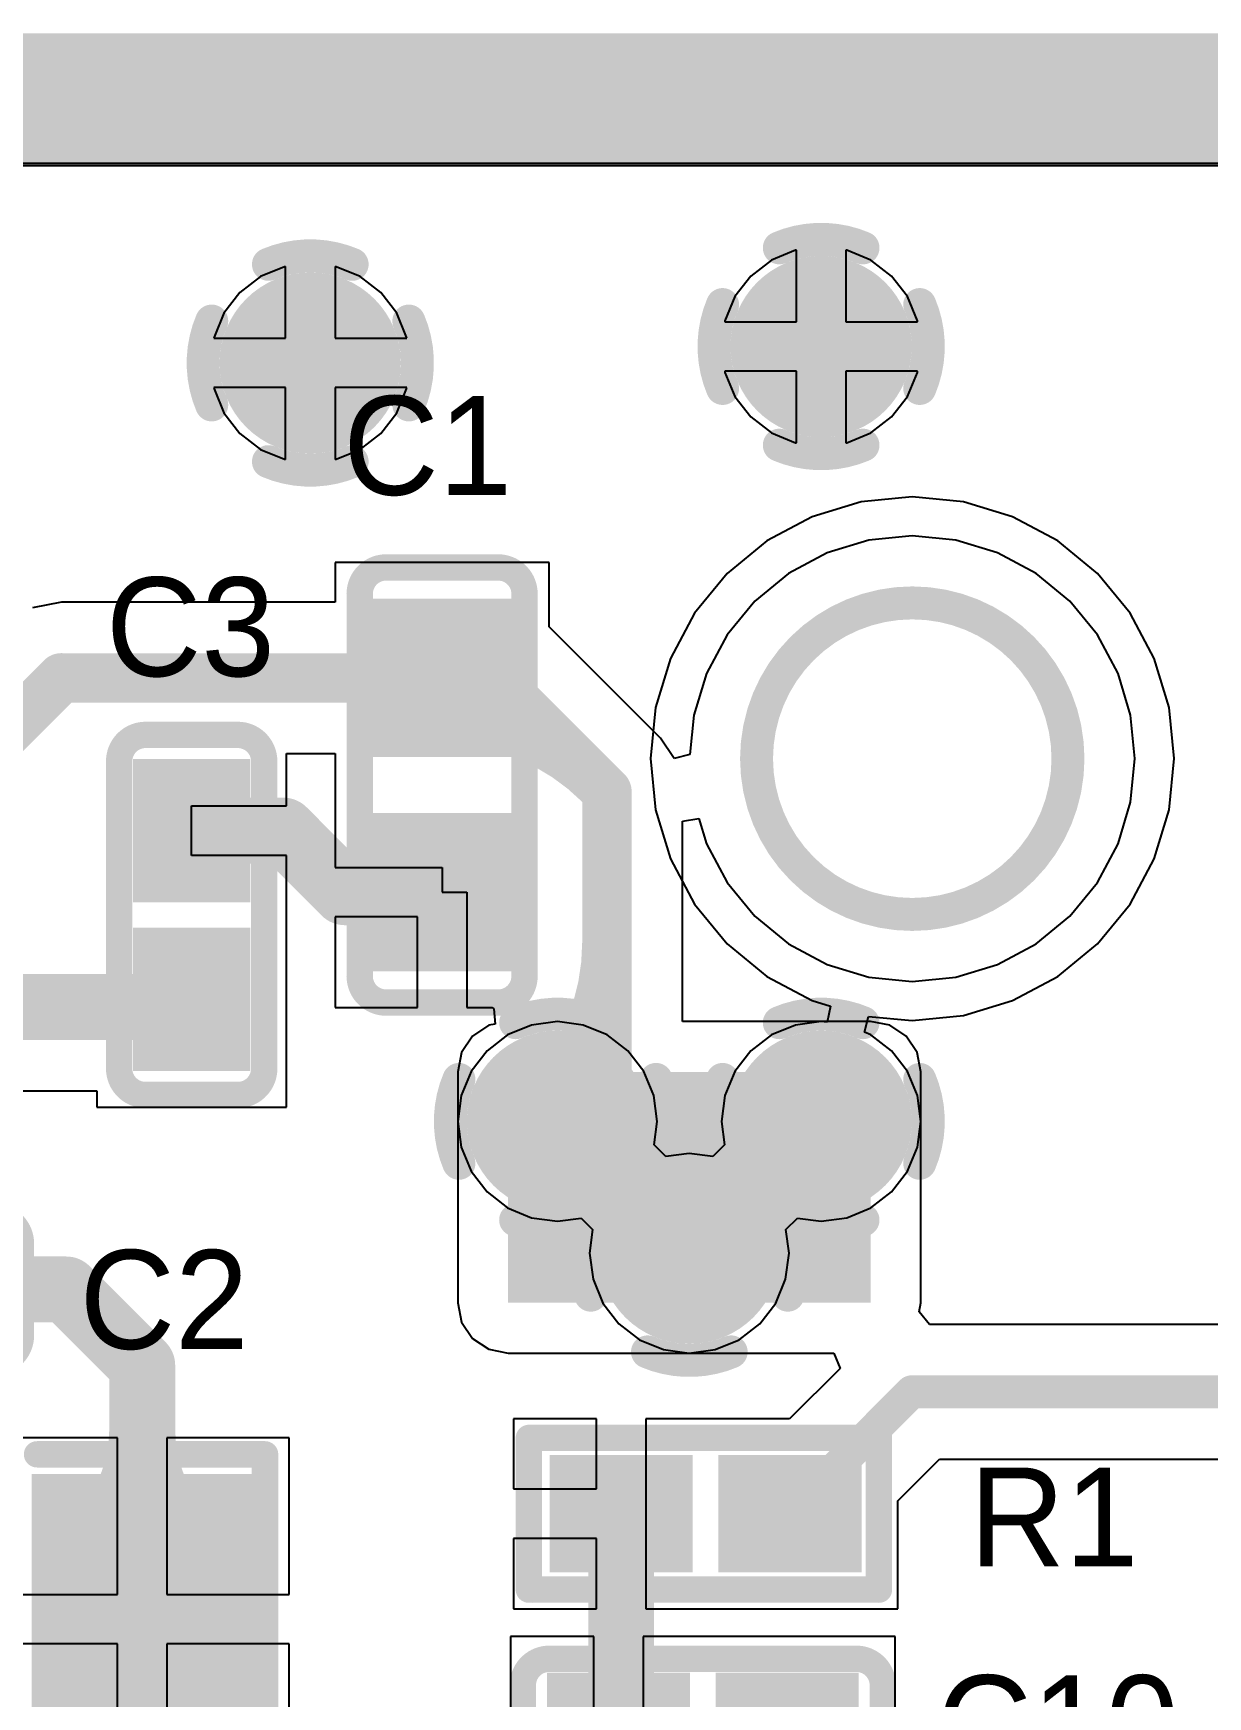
# Model space of a CAD drawing. Extents: x 68.2 to 119.3, y 46.6 to 104.3.
# Drawn here: x 75.25 to 84.3, y 91.45 to 104.27 of the extents above; entities that cross this region are included whole.
import ezdxf

# ---------------------------------------------------------------- set-up
doc = ezdxf.new("R2010")
doc.units = 0
doc.layers.get('0').update_dxf_attribs({"linetype": 'CONTINUOUS'})
for name, color, linetype in [('BOTTOMLAYER', 5, 'CONTINUOUS'), ('BOTTOMSOLDER', 6, 'CONTINUOUS'), ('INTERNALPLANE1', 76, 'CONTINUOUS'), ('INTERNALPLANE2', 16, 'CONTINUOUS'), ('KEEPOUTLAYER', 6, 'CONTINUOUS'), ('MULTILAYER', 9, 'CONTINUOUS'), ('TOPLAYER', 1, 'CONTINUOUS'), ('TOPOVERLAY', 2, 'CONTINUOUS'), ('TOPPASTE', 8, 'CONTINUOUS'), ('TOPSOLDER', 216, 'CONTINUOUS')]:
    doc.layers.add(name, color=color, linetype=linetype)

# ---------------------------------------------------------------- blocks, each defined once
blk = doc.blocks.new('R0402_22')
at = {"layer": 'TOPLAYER'}
for points in [[(-1.75, 0.35), (-1.75, -0.35), (-0.85, 0.35), (-0.85, -0.35)], [(-0.45, 0.35), (-0.45, -0.35), (0.45, 0.35), (0.45, -0.35)]]:
    blk.add_solid(points, dxfattribs=at)
at = {"layer": 'TOPOVERLAY', "const_width": 0.203}
for points in [[(-2.011, 0.584), (0.681, 0.584)], [(-2.011, -0.584), (-2.011, 0.584)], [(0.681, 0.584), (0.686, 0.584)], [(0.686, -0.584), (0.686, 0.584)], [(-2.011, -0.584), (-1.981, -0.584)], [(-1.981, -0.584), (0.686, -0.584)]]:
    blk.add_lwpolyline(points, dxfattribs=at)
at = {"layer": 'TOPOVERLAY', "const_width": 0.102}
for points in [[(-2.062, 0.584, 1), (-1.96, 0.584, 1)], [(-2.062, 0.584, 1), (-1.96, 0.584, 1)], [(0.63, 0.584, 1), (0.732, 0.584, 1)], [(0.63, 0.584, 1), (0.732, 0.584, 1)], [(0.635, 0.584, 1), (0.737, 0.584, 1)], [(0.635, 0.584, 1), (0.737, 0.584, 1)], [(-2.062, -0.584, 1), (-1.96, -0.584, 1)], [(-2.062, -0.584, 1), (-1.96, -0.584, 1)], [(-2.032, -0.584, 1), (-1.93, -0.584, 1)], [(-2.032, -0.584, 1), (-1.93, -0.584, 1)], [(0.635, -0.584, 1), (0.737, -0.584, 1)], [(0.635, -0.584, 1), (0.737, -0.584, 1)]]:
    blk.add_lwpolyline(points, format="xyb", close=True, dxfattribs=at)
at = {"layer": 'TOPPASTE'}
for points in [[(-1.75, 0.35), (-1.75, -0.35), (-0.85, 0.35), (-0.85, -0.35)], [(-0.45, 0.35), (-0.45, -0.35), (0.45, 0.35), (0.45, -0.35)]]:
    blk.add_solid(points, dxfattribs=at)
at = {"layer": 'TOPSOLDER'}
for points in [[(-1.852, 0.452), (-1.852, -0.452), (-0.748, 0.452), (-0.748, -0.452)], [(-0.552, 0.452), (-0.552, -0.452), (0.552, 0.452), (0.552, -0.452)]]:
    blk.add_solid(points, dxfattribs=at)
blk = doc.blocks.new('OLED_23')
at = {"layer": 'KEEPOUTLAYER'}
for points, const_width in [([(-10.525, 0, 1), (-12.925, 0, 1)], 0.254), ([(-12.989, 0, 1), (-12.862, 0, 1)], 0.127), ([(-10.589, 0, 1), (-10.462, 0, 1)], 0.127)]:
    blk.add_lwpolyline(points, format="xyb", close=True, dxfattribs=dict(at, const_width=const_width))
blk = doc.blocks.new('3528_29')
at = {"layer": 'TOPLAYER'}
for points in [[(-0.75, -1.016), (0.75, -1.016), (-0.75, 1.016), (0.75, 1.016)], [(2.298, -1.016), (3.798, -1.016), (2.298, 1.016), (3.798, 1.016)]]:
    blk.add_solid(points, dxfattribs=at)
at = {"layer": 'TOPOVERLAY'}
for points, const_width in [([(-1.157, 1.016), (-0.925, 1.247)], 0.254), ([(-0.934, 1.247), (-0.925, 1.247)], 0.254), ([(-0.934, 1.247), (0.968, 1.243)], 0.203), ([(-0.934, -1.209), (-0.934, 1.247)], 0.2), ([(2.238, 1.27), (3.994, 1.27)], 0.203), ([(3.994, -1.27), (3.994, 1.27)], 0.203), ([(-1.157, 1.016), (-1.157, -0.986)], 0.254), ([(-1.157, -0.986), (-1, -1.143)], 0.254), ([(-0.916, -1.209), (0.947, -1.215)], 0.203), ([(2.301, -1.27), (3.994, -1.27)], 0.203)]:
    blk.add_lwpolyline(points, dxfattribs=dict(at, const_width=const_width))
for points, const_width in [([(-0.997, 1.247, 1), (-0.87, 1.247, 1)], 0.127), ([(-0.989, 1.247, 1), (-0.862, 1.247, 1)], 0.127), ([(-0.989, 1.247, 1), (-0.862, 1.247, 1)], 0.127), ([(-0.985, 1.247, 1), (-0.883, 1.247, 1)], 0.102), ([(-0.984, 1.247, 1), (-0.884, 1.247, 1)], 0.1), ([(0.918, 1.243, 1), (1.019, 1.243, 1)], 0.102), ([(2.187, 1.27, 1), (2.288, 1.27, 1)], 0.102), ([(3.944, 1.27, 1), (4.045, 1.27, 1)], 0.102), ([(3.944, 1.27, 1), (4.045, 1.27, 1)], 0.102), ([(-1.22, 1.016, 1), (-1.093, 1.016, 1)], 0.127), ([(-1.22, 1.016, 1), (-1.093, 1.016, 1)], 0.127), ([(-1.22, -0.986, 1), (-1.093, -0.986, 1)], 0.127), ([(-1.22, -0.986, 1), (-1.093, -0.986, 1)], 0.127), ([(-1.063, -1.143, 1), (-0.936, -1.143, 1)], 0.127), ([(-0.984, -1.209, 1), (-0.884, -1.209, 1)], 0.1), ([(-0.967, -1.209, 1), (-0.865, -1.209, 1)], 0.102), ([(0.896, -1.215, 1), (0.998, -1.215, 1)], 0.102), ([(2.25, -1.27, 1), (2.351, -1.27, 1)], 0.102), ([(3.944, -1.27, 1), (4.045, -1.27, 1)], 0.102), ([(3.944, -1.27, 1), (4.045, -1.27, 1)], 0.102)]:
    blk.add_lwpolyline(points, format="xyb", close=True, dxfattribs=dict(at, const_width=const_width))
at = {"layer": 'TOPPASTE'}
for points in [[(-0.75, -1.016), (0.75, -1.016), (-0.75, 1.016), (0.75, 1.016)], [(2.298, -1.016), (3.798, -1.016), (2.298, 1.016), (3.798, 1.016)]]:
    blk.add_solid(points, dxfattribs=at)
at = {"layer": 'TOPSOLDER'}
for points in [[(-0.852, -1.118), (0.852, -1.118), (-0.852, 1.118), (0.852, 1.118)], [(2.196, -1.118), (3.9, -1.118), (2.196, 1.118), (3.9, 1.118)]]:
    blk.add_solid(points, dxfattribs=at)
blk = doc.blocks.new('C0402_35')
at = {"layer": 'TOPLAYER'}
for points in [[(-1.75, 0.35), (-1.75, -0.35), (-0.85, 0.35), (-0.85, -0.35)], [(-0.45, 0.35), (-0.45, -0.35), (0.45, 0.35), (0.45, -0.35)]]:
    blk.add_solid(points, dxfattribs=at)
at = {"layer": 'TOPOVERLAY', "const_width": 0.203}
for points in [[(-2.037, 0.356, -0.414214), (-1.833, 0.559)], [(0.533, 0.559, -0.414214), (0.737, 0.356)], [(-1.833, -0.559, -0.414214), (-2.037, -0.356)], [(0.737, -0.356, -0.414214), (0.533, -0.559)]]:
    blk.add_lwpolyline(points, format="xyb", dxfattribs=at)
for points in [[(0.533, 0.559), (-1.833, 0.559)], [(-2.037, 0.356), (-2.037, -0.356)], [(0.737, 0.356), (0.737, -0.356)], [(0.533, -0.559), (-1.833, -0.559)]]:
    blk.add_lwpolyline(points, dxfattribs=at)
at = {"layer": 'TOPOVERLAY', "const_width": 0.102}
for points in [[(-1.884, 0.559, 1), (-1.783, 0.559, 1)], [(-1.884, 0.559, 1), (-1.783, 0.559, 1)], [(0.483, 0.559, 1), (0.584, 0.559, 1)], [(0.483, 0.559, 1), (0.584, 0.559, 1)], [(-2.087, 0.356, 1), (-1.986, 0.356, 1)], [(-2.087, 0.356, 1), (-1.986, 0.356, 1)], [(0.686, 0.356, 1), (0.787, 0.356, 1)], [(0.686, 0.356, 1), (0.787, 0.356, 1)], [(-2.087, -0.356, 1), (-1.986, -0.356, 1)], [(-2.087, -0.356, 1), (-1.986, -0.356, 1)], [(0.686, -0.356, 1), (0.787, -0.356, 1)], [(0.686, -0.356, 1), (0.787, -0.356, 1)], [(-1.884, -0.559, 1), (-1.783, -0.559, 1)], [(-1.884, -0.559, 1), (-1.783, -0.559, 1)], [(0.483, -0.559, 1), (0.584, -0.559, 1)], [(0.483, -0.559, 1), (0.584, -0.559, 1)]]:
    blk.add_lwpolyline(points, format="xyb", close=True, dxfattribs=at)
at = {"layer": 'TOPPASTE'}
for points in [[(-1.75, 0.35), (-1.75, -0.35), (-0.85, 0.35), (-0.85, -0.35)], [(-0.45, 0.35), (-0.45, -0.35), (0.45, 0.35), (0.45, -0.35)]]:
    blk.add_solid(points, dxfattribs=at)
at = {"layer": 'TOPSOLDER'}
for points in [[(-1.852, 0.452), (-1.852, -0.452), (-0.748, 0.452), (-0.748, -0.452)], [(-0.552, 0.452), (-0.552, -0.452), (0.552, 0.452), (0.552, -0.452)]]:
    blk.add_solid(points, dxfattribs=at)
blk = doc.blocks.new('C0402_41')
at = {"layer": 'TOPLAYER'}
for points in [[(-1.75, 0.35), (-1.75, -0.35), (-0.85, 0.35), (-0.85, -0.35)], [(-0.45, 0.35), (-0.45, -0.35), (0.45, 0.35), (0.45, -0.35)]]:
    blk.add_solid(points, dxfattribs=at)
at = {"layer": 'TOPOVERLAY', "const_width": 0.203}
for points in [[(-2.037, 0.356, -0.414214), (-1.833, 0.559)], [(0.533, 0.559, -0.414214), (0.737, 0.356)], [(-1.833, -0.559, -0.414214), (-2.037, -0.356)], [(0.737, -0.356, -0.414214), (0.533, -0.559)]]:
    blk.add_lwpolyline(points, format="xyb", dxfattribs=at)
for points in [[(0.533, 0.559), (-1.833, 0.559)], [(-2.037, -0.356), (-2.037, 0.356)], [(0.737, -0.356), (0.737, 0.356)], [(0.533, -0.559), (-1.833, -0.559)]]:
    blk.add_lwpolyline(points, dxfattribs=at)
at = {"layer": 'TOPOVERLAY', "const_width": 0.102}
for points in [[(-1.884, 0.559, 1), (-1.783, 0.559, 1)], [(-1.884, 0.559, 1), (-1.783, 0.559, 1)], [(0.483, 0.559, 1), (0.584, 0.559, 1)], [(0.483, 0.559, 1), (0.584, 0.559, 1)], [(-2.087, 0.356, 1), (-1.986, 0.356, 1)], [(-2.087, 0.356, 1), (-1.986, 0.356, 1)], [(0.686, 0.356, 1), (0.787, 0.356, 1)], [(0.686, 0.356, 1), (0.787, 0.356, 1)], [(-2.087, -0.356, 1), (-1.986, -0.356, 1)], [(-2.087, -0.356, 1), (-1.986, -0.356, 1)], [(0.686, -0.356, 1), (0.787, -0.356, 1)], [(0.686, -0.356, 1), (0.787, -0.356, 1)], [(-1.884, -0.559, 1), (-1.783, -0.559, 1)], [(-1.884, -0.559, 1), (-1.783, -0.559, 1)], [(0.483, -0.559, 1), (0.584, -0.559, 1)], [(0.483, -0.559, 1), (0.584, -0.559, 1)]]:
    blk.add_lwpolyline(points, format="xyb", close=True, dxfattribs=at)
at = {"layer": 'TOPPASTE'}
for points in [[(-1.75, 0.35), (-1.75, -0.35), (-0.85, 0.35), (-0.85, -0.35)], [(-0.45, 0.35), (-0.45, -0.35), (0.45, 0.35), (0.45, -0.35)]]:
    blk.add_solid(points, dxfattribs=at)
at = {"layer": 'TOPSOLDER'}
for points in [[(-1.852, 0.452), (-1.852, -0.452), (-0.748, 0.452), (-0.748, -0.452)], [(-0.552, 0.452), (-0.552, -0.452), (0.552, 0.452), (0.552, -0.452)]]:
    blk.add_solid(points, dxfattribs=at)
blk = doc.blocks.new('C0402_42')
at = {"layer": 'TOPLAYER'}
for points in [[(-1.75, 0.35), (-1.75, -0.35), (-0.85, 0.35), (-0.85, -0.35)], [(-0.45, 0.35), (-0.45, -0.35), (0.45, 0.35), (0.45, -0.35)]]:
    blk.add_solid(points, dxfattribs=at)
at = {"layer": 'TOPOVERLAY', "const_width": 0.203}
for points in [[(-2.037, 0.356, -0.414214), (-1.833, 0.559)], [(0.533, 0.559, -0.414214), (0.737, 0.356)], [(-1.833, -0.559, -0.414214), (-2.037, -0.356)], [(0.737, -0.356, -0.414214), (0.533, -0.559)]]:
    blk.add_lwpolyline(points, format="xyb", dxfattribs=at)
for points in [[(0.533, 0.559), (-1.833, 0.559)], [(-2.037, 0.356), (-2.037, -0.356)], [(0.737, 0.356), (0.737, -0.356)], [(0.533, -0.559), (-1.833, -0.559)]]:
    blk.add_lwpolyline(points, dxfattribs=at)
at = {"layer": 'TOPOVERLAY', "const_width": 0.102}
for points in [[(-1.884, 0.559, 1), (-1.783, 0.559, 1)], [(-1.884, 0.559, 1), (-1.783, 0.559, 1)], [(0.483, 0.559, 1), (0.584, 0.559, 1)], [(0.483, 0.559, 1), (0.584, 0.559, 1)], [(-2.087, 0.356, 1), (-1.986, 0.356, 1)], [(-2.087, 0.356, 1), (-1.986, 0.356, 1)], [(0.686, 0.356, 1), (0.787, 0.356, 1)], [(0.686, 0.356, 1), (0.787, 0.356, 1)], [(-2.087, -0.356, 1), (-1.986, -0.356, 1)], [(-2.087, -0.356, 1), (-1.986, -0.356, 1)], [(0.686, -0.356, 1), (0.787, -0.356, 1)], [(0.686, -0.356, 1), (0.787, -0.356, 1)], [(-1.884, -0.559, 1), (-1.783, -0.559, 1)], [(-1.884, -0.559, 1), (-1.783, -0.559, 1)], [(0.483, -0.559, 1), (0.584, -0.559, 1)], [(0.483, -0.559, 1), (0.584, -0.559, 1)]]:
    blk.add_lwpolyline(points, format="xyb", close=True, dxfattribs=at)
at = {"layer": 'TOPPASTE'}
for points in [[(-1.75, 0.35), (-1.75, -0.35), (-0.85, 0.35), (-0.85, -0.35)], [(-0.45, 0.35), (-0.45, -0.35), (0.45, 0.35), (0.45, -0.35)]]:
    blk.add_solid(points, dxfattribs=at)
at = {"layer": 'TOPSOLDER'}
for points in [[(-1.852, 0.452), (-1.852, -0.452), (-0.748, 0.452), (-0.748, -0.452)], [(-0.552, 0.452), (-0.552, -0.452), (0.552, 0.452), (0.552, -0.452)]]:
    blk.add_solid(points, dxfattribs=at)
blk = doc.blocks.new('C0603_43')
at = {"layer": 'TOPLAYER'}
for points in [[(-1.334, -0.445), (-0.318, -0.445), (-1.334, 0.445), (-0.318, 0.445)], [(0.318, -0.445), (1.333, -0.445), (0.318, 0.445), (1.333, 0.445)]]:
    blk.add_solid(points, dxfattribs=at)
at = {"layer": 'TOPOVERLAY', "const_width": 0.203}
for points in [[(-1.676, 0.432, -0.414214), (-1.473, 0.635)], [(1.473, 0.635, -0.414214), (1.676, 0.432)], [(-1.473, -0.635, -0.414214), (-1.676, -0.432)], [(1.676, -0.432, -0.414214), (1.473, -0.635)]]:
    blk.add_lwpolyline(points, format="xyb", dxfattribs=at)
for points in [[(-1.473, 0.635), (1.473, 0.635)], [(-1.676, 0.432), (-1.676, -0.432)], [(1.676, 0.432), (1.676, -0.432)], [(-1.473, -0.635), (1.473, -0.635)]]:
    blk.add_lwpolyline(points, dxfattribs=at)
at = {"layer": 'TOPOVERLAY', "const_width": 0.102}
for points in [[(-1.524, 0.635, 1), (-1.422, 0.635, 1)], [(-1.524, 0.635, 1), (-1.422, 0.635, 1)], [(1.422, 0.635, 1), (1.524, 0.635, 1)], [(1.422, 0.635, 1), (1.524, 0.635, 1)], [(-1.727, 0.432, 1), (-1.626, 0.432, 1)], [(-1.727, 0.432, 1), (-1.626, 0.432, 1)], [(1.626, 0.432, 1), (1.727, 0.432, 1)], [(1.626, 0.432, 1), (1.727, 0.432, 1)], [(-1.727, -0.432, 1), (-1.626, -0.432, 1)], [(-1.727, -0.432, 1), (-1.626, -0.432, 1)], [(1.626, -0.432, 1), (1.727, -0.432, 1)], [(1.626, -0.432, 1), (1.727, -0.432, 1)], [(-1.524, -0.635, 1), (-1.422, -0.635, 1)], [(-1.524, -0.635, 1), (-1.422, -0.635, 1)], [(1.422, -0.635, 1), (1.524, -0.635, 1)], [(1.422, -0.635, 1), (1.524, -0.635, 1)]]:
    blk.add_lwpolyline(points, format="xyb", close=True, dxfattribs=at)
at = {"layer": 'TOPPASTE'}
for points in [[(-1.334, -0.445), (-0.318, -0.445), (-1.334, 0.445), (-0.318, 0.445)], [(0.318, -0.445), (1.333, -0.445), (0.318, 0.445), (1.333, 0.445)]]:
    blk.add_solid(points, dxfattribs=at)
at = {"layer": 'TOPSOLDER'}
for points in [[(-1.435, -0.546), (-0.216, -0.546), (-1.435, 0.546), (-0.216, 0.546)], [(0.216, -0.546), (1.435, -0.546), (0.216, 0.546), (1.435, 0.546)]]:
    blk.add_solid(points, dxfattribs=at)

msp = doc.modelspace()

# ---------------------------------------------------------------- linework, layer by layer
at = {"layer": 'BOTTOMLAYER'}
for p, q in [((71.031, 103.267), (116.459, 103.267)), ((80.934, 102.52), (80.775, 102.397)), ((81.119, 102.596), (80.934, 102.52)), ((81.128, 102.597), (81.119, 102.596)), ((81.128, 102.044), (81.128, 102.597)), ((81.517, 102.596), (81.509, 102.597)), ((81.509, 102.597), (81.509, 102.044)), ((81.702, 102.52), (81.517, 102.596)), ((81.861, 102.397), (81.702, 102.52)), ((76.997, 102.393), (76.838, 102.27)), ((77.182, 102.469), (76.997, 102.393)), ((77.191, 102.47), (77.182, 102.469)), ((77.191, 101.918), (77.191, 102.47)), ((77.58, 102.469), (77.572, 102.47)), ((77.572, 102.47), (77.572, 101.918)), ((77.765, 102.393), (77.58, 102.469)), ((77.924, 102.27), (77.765, 102.393)), ((80.775, 102.397), (80.652, 102.238)), ((81.984, 102.238), (81.861, 102.397)), ((76.838, 102.27), (76.715, 102.111)), ((78.047, 102.111), (77.924, 102.27)), ((80.652, 102.238), (80.576, 102.053)), ((82.06, 102.053), (81.984, 102.238)), ((76.715, 102.111), (76.639, 101.926)), ((78.123, 101.926), (78.047, 102.111)), ((80.576, 102.053), (80.575, 102.044)), ((80.575, 102.044), (81.128, 102.044)), ((81.509, 102.044), (82.061, 102.044)), ((82.061, 102.044), (82.06, 102.053)), ((76.639, 101.926), (76.638, 101.918)), ((76.638, 101.918), (77.191, 101.918)), ((77.572, 101.918), (78.124, 101.918)), ((78.124, 101.918), (78.123, 101.926)), ((81.128, 101.663), (80.575, 101.663)), ((80.575, 101.663), (80.576, 101.655)), ((80.576, 101.655), (80.652, 101.47)), ((81.128, 101.111), (81.128, 101.663)), ((82.061, 101.663), (81.509, 101.663)), ((81.509, 101.663), (81.509, 101.111)), ((81.984, 101.47), (82.06, 101.655)), ((82.06, 101.655), (82.061, 101.663)), ((77.191, 101.537), (76.638, 101.537)), ((76.638, 101.537), (76.639, 101.528)), ((76.639, 101.528), (76.715, 101.343)), ((77.191, 100.984), (77.191, 101.537)), ((78.124, 101.537), (77.572, 101.537)), ((77.572, 101.537), (77.572, 100.984)), ((78.047, 101.343), (78.123, 101.528)), ((78.123, 101.528), (78.124, 101.537)), ((80.652, 101.47), (80.775, 101.311)), ((81.861, 101.311), (81.984, 101.47)), ((76.715, 101.343), (76.838, 101.184)), ((77.924, 101.184), (78.047, 101.343)), ((80.775, 101.311), (80.934, 101.188)), ((81.702, 101.188), (81.861, 101.311)), ((76.838, 101.184), (76.997, 101.061)), ((77.765, 101.061), (77.924, 101.184)), ((80.934, 101.188), (81.119, 101.112)), ((81.119, 101.112), (81.128, 101.111)), ((81.509, 101.111), (81.517, 101.112)), ((81.517, 101.112), (81.702, 101.188)), ((76.997, 101.061), (77.182, 100.985)), ((77.182, 100.985), (77.191, 100.984)), ((77.572, 100.984), (77.58, 100.985)), ((77.58, 100.985), (77.765, 101.061)), ((81.626, 100.658), (81.248, 100.543)), ((82.02, 100.697), (81.626, 100.658)), ((82.414, 100.658), (82.02, 100.697)), ((82.792, 100.543), (82.414, 100.658)), ((81.248, 100.543), (80.899, 100.357)), ((83.141, 100.357), (82.792, 100.543)), ((80.899, 100.357), (80.593, 100.106)), ((83.447, 100.106), (83.141, 100.357)), ((80.593, 100.106), (80.342, 99.8)), ((83.698, 99.8), (83.447, 100.106)), ((80.342, 99.8), (80.156, 99.451)), ((83.884, 99.451), (83.698, 99.8)), ((80.156, 99.451), (80.041, 99.073)), ((83.999, 99.073), (83.884, 99.451)), ((80.041, 99.073), (80.002, 98.679)), ((84.038, 98.679), (83.999, 99.073)), ((80.002, 98.679), (80.041, 98.285)), ((83.999, 98.285), (84.038, 98.679)), ((80.041, 98.285), (80.156, 97.907)), ((83.884, 97.907), (83.999, 98.285)), ((80.156, 97.907), (80.342, 97.558)), ((83.698, 97.558), (83.884, 97.907)), ((80.342, 97.558), (80.593, 97.252)), ((83.447, 97.252), (83.698, 97.558)), ((80.593, 97.252), (80.899, 97.001)), ((83.141, 97.001), (83.447, 97.252)), ((80.899, 97.001), (81.248, 96.815)), ((82.792, 96.815), (83.141, 97.001)), ((81.248, 96.815), (81.39, 96.772)), ((81.39, 96.772), (81.363, 96.648)), ((82.414, 96.7), (82.792, 96.815)), ((79.087, 96.627), (78.902, 96.551)), ((79.286, 96.654), (79.087, 96.627)), ((79.485, 96.627), (79.286, 96.654)), ((79.67, 96.551), (79.485, 96.627)), ((81.119, 96.627), (80.934, 96.551)), ((81.318, 96.654), (81.119, 96.627)), ((81.363, 96.648), (81.318, 96.654)), ((81.652, 96.571), (81.683, 96.694)), ((81.683, 96.694), (82.02, 96.661)), ((82.02, 96.661), (82.414, 96.7)), ((78.902, 96.551), (78.743, 96.428)), ((79.829, 96.428), (79.67, 96.551)), ((80.934, 96.551), (80.775, 96.428)), ((81.702, 96.551), (81.652, 96.571)), ((81.861, 96.428), (81.702, 96.551)), ((78.743, 96.428), (78.62, 96.269)), ((79.952, 96.269), (79.829, 96.428)), ((80.775, 96.428), (80.652, 96.269)), ((81.984, 96.269), (81.861, 96.428)), ((78.62, 96.269), (78.544, 96.084)), ((80.028, 96.084), (79.952, 96.269)), ((80.652, 96.269), (80.576, 96.084)), ((82.06, 96.084), (81.984, 96.269)), ((78.544, 96.084), (78.517, 95.885)), ((80.055, 95.885), (80.028, 96.084)), ((80.576, 96.084), (80.549, 95.885)), ((82.087, 95.885), (82.06, 96.084)), ((78.517, 95.885), (78.544, 95.686)), ((80.031, 95.703), (80.055, 95.885)), ((80.549, 95.885), (80.573, 95.703)), ((82.06, 95.686), (82.087, 95.885)), ((78.544, 95.686), (78.62, 95.501)), ((80.12, 95.614), (80.031, 95.703)), ((80.302, 95.638), (80.12, 95.614)), ((80.484, 95.614), (80.302, 95.638)), ((80.573, 95.703), (80.484, 95.614)), ((81.984, 95.501), (82.06, 95.686)), ((78.62, 95.501), (78.743, 95.342)), ((81.861, 95.342), (81.984, 95.501)), ((78.743, 95.342), (78.902, 95.219)), ((81.702, 95.219), (81.861, 95.342)), ((78.902, 95.219), (79.087, 95.143)), ((81.517, 95.143), (81.702, 95.219)), ((79.087, 95.143), (79.286, 95.116)), ((79.286, 95.116), (79.468, 95.14)), ((79.468, 95.14), (79.557, 95.051)), ((81.047, 95.051), (81.136, 95.14)), ((81.136, 95.14), (81.318, 95.116)), ((81.318, 95.116), (81.517, 95.143)), ((79.557, 95.051), (79.533, 94.869)), ((81.071, 94.869), (81.047, 95.051)), ((79.533, 94.869), (79.56, 94.67)), ((81.044, 94.67), (81.071, 94.869)), ((79.56, 94.67), (79.636, 94.485)), ((80.968, 94.485), (81.044, 94.67)), ((79.636, 94.485), (79.759, 94.326)), ((80.845, 94.326), (80.968, 94.485)), ((79.759, 94.326), (79.918, 94.203)), ((80.686, 94.203), (80.845, 94.326)), ((79.918, 94.203), (80.103, 94.127)), ((80.501, 94.127), (80.686, 94.203)), ((80.103, 94.127), (80.302, 94.1)), ((80.302, 94.1), (80.501, 94.127))]:
    msp.add_line(p, q, dxfattribs=at)
at = {"layer": 'BOTTOMLAYER', "const_width": 0.381}
for points in [[(81.128, 101.854, 1), (81.509, 101.854, 1)], [(77.191, 101.727, 1), (77.572, 101.727, 1)], [(79.096, 95.885, 1), (79.477, 95.885, 1)], [(81.128, 95.885, 1), (81.509, 95.885, 1)], [(80.112, 94.869, 1), (80.493, 94.869, 1)]]:
    msp.add_lwpolyline(points, format="xyb", close=True, dxfattribs=at)
at = {"layer": 'BOTTOMSOLDER', "const_width": 0.483}
for points in [[(81.077, 101.854, 1), (81.559, 101.854, 1)], [(77.14, 101.727, 1), (77.622, 101.727, 1)], [(79.045, 95.885, 1), (79.527, 95.885, 1)], [(81.077, 95.885, 1), (81.559, 95.885, 1)], [(80.061, 94.869, 1), (80.543, 94.869, 1)]]:
    msp.add_lwpolyline(points, format="xyb", close=True, dxfattribs=at)
at = {"layer": 'INTERNALPLANE1'}
msp.add_line((71.031, 103.249), (116.459, 103.249), dxfattribs=at)
at = {"layer": 'INTERNALPLANE1', "const_width": 1.016}
msp.add_lwpolyline([(71.031, 103.759), (116.459, 103.759)], dxfattribs=at)
at = {"layer": 'INTERNALPLANE1', "const_width": 0.254}
for points in [[(80.995, 102.614, -0.203452), (81.641, 102.614)], [(77.058, 102.487, -0.203452), (77.704, 102.487)], [(80.558, 101.531, -0.203452), (80.558, 102.177)], [(82.078, 102.177, -0.203452), (82.078, 101.531)], [(76.621, 101.404, -0.203452), (76.621, 102.05)], [(78.141, 102.05, -0.203452), (78.141, 101.404)], [(81.641, 101.094, -0.203452), (80.995, 101.094)], [(77.704, 100.967, -0.203452), (77.058, 100.967)]]:
    msp.add_lwpolyline(points, format="xyb", dxfattribs=at)
at = {"layer": 'INTERNALPLANE1'}
for points, const_width in [([(80.932, 102.614, 1), (81.059, 102.614, 1)], 0.127), ([(81.577, 102.614, 1), (81.704, 102.614, 1)], 0.127), ([(76.995, 102.487, 1), (77.122, 102.487, 1)], 0.127), ([(77.64, 102.487, 1), (77.767, 102.487, 1)], 0.127), ([(80.495, 102.177, 1), (80.622, 102.177, 1)], 0.127), ([(82.014, 102.177, 1), (82.141, 102.177, 1)], 0.127), ([(76.558, 102.05, 1), (76.685, 102.05, 1)], 0.127), ([(78.077, 102.05, 1), (78.204, 102.05, 1)], 0.127), ([(80.495, 101.531, 1), (80.622, 101.531, 1)], 0.127), ([(82.014, 101.531, 1), (82.141, 101.531, 1)], 0.127), ([(76.558, 101.404, 1), (76.685, 101.404, 1)], 0.127), ([(78.077, 101.404, 1), (78.204, 101.404, 1)], 0.127), ([(80.932, 101.094, 1), (81.059, 101.094, 1)], 0.127), ([(81.577, 101.094, 1), (81.704, 101.094, 1)], 0.127), ([(76.995, 100.967, 1), (77.122, 100.967, 1)], 0.127), ([(77.64, 100.967, 1), (77.767, 100.967, 1)], 0.127), ([(78.937, 95.885, 1), (79.635, 95.885, 1)], 0.699), ([(80.969, 95.885, 1), (81.667, 95.885, 1)], 0.699), ([(79.953, 94.869, 1), (80.651, 94.869, 1)], 0.699)]:
    msp.add_lwpolyline(points, format="xyb", close=True, dxfattribs=dict(at, const_width=const_width))
at = {"layer": 'INTERNALPLANE2'}
msp.add_line((71.031, 103.249), (116.459, 103.249), dxfattribs=at)
at = {"layer": 'INTERNALPLANE2', "const_width": 1.016}
msp.add_lwpolyline([(71.031, 103.759), (116.459, 103.759)], dxfattribs=at)
at = {"layer": 'INTERNALPLANE2'}
for points, const_width in [([(80.969, 101.854, 1), (81.667, 101.854, 1)], 0.699), ([(77.032, 101.727, 1), (77.73, 101.727, 1)], 0.699), ([(78.9, 96.645, 1), (79.027, 96.645, 1)], 0.127), ([(79.545, 96.645, 1), (79.672, 96.645, 1)], 0.127), ([(80.932, 96.645, 1), (81.059, 96.645, 1)], 0.127), ([(81.577, 96.645, 1), (81.704, 96.645, 1)], 0.127), ([(78.463, 96.208, 1), (78.59, 96.208, 1)], 0.127), ([(79.982, 96.208, 1), (80.109, 96.208, 1)], 0.127), ([(80.495, 96.208, 1), (80.622, 96.208, 1)], 0.127), ([(82.014, 96.208, 1), (82.141, 96.208, 1)], 0.127), ([(79.916, 95.629, 1), (80.043, 95.629, 1)], 0.127), ([(80.561, 95.629, 1), (80.688, 95.629, 1)], 0.127), ([(78.463, 95.562, 1), (78.59, 95.562, 1)], 0.127), ([(79.982, 95.562, 1), (80.109, 95.562, 1)], 0.127), ([(80.495, 95.562, 1), (80.622, 95.562, 1)], 0.127), ([(82.014, 95.562, 1), (82.141, 95.562, 1)], 0.127), ([(78.9, 95.125, 1), (79.027, 95.125, 1)], 0.127), ([(79.479, 95.192, 1), (79.606, 95.192, 1)], 0.127), ([(79.545, 95.125, 1), (79.672, 95.125, 1)], 0.127), ([(80.932, 95.125, 1), (81.059, 95.125, 1)], 0.127), ([(80.998, 95.192, 1), (81.125, 95.192, 1)], 0.127), ([(81.577, 95.125, 1), (81.704, 95.125, 1)], 0.127), ([(79.479, 94.546, 1), (79.606, 94.546, 1)], 0.127), ([(80.998, 94.546, 1), (81.125, 94.546, 1)], 0.127), ([(79.916, 94.109, 1), (80.043, 94.109, 1)], 0.127), ([(80.561, 94.109, 1), (80.688, 94.109, 1)], 0.127)]:
    msp.add_lwpolyline(points, format="xyb", close=True, dxfattribs=dict(at, const_width=const_width))
at = {"layer": 'INTERNALPLANE2', "const_width": 0.254}
for points in [[(78.963, 96.645, -0.203452), (79.609, 96.645)], [(80.995, 96.645, -0.203452), (81.641, 96.645)], [(78.526, 95.562, -0.203452), (78.526, 96.208)], [(80.046, 96.208, -0.203452), (80.046, 95.562)], [(80.558, 95.562, -0.203452), (80.558, 96.208)], [(82.078, 96.208, -0.203452), (82.078, 95.562)], [(79.979, 95.629, -0.203452), (80.625, 95.629)], [(79.609, 95.125, -0.203452), (78.963, 95.125)], [(79.542, 94.546, -0.203452), (79.542, 95.192)], [(81.641, 95.125, -0.203452), (80.995, 95.125)], [(81.062, 95.192, -0.203452), (81.062, 94.546)], [(80.625, 94.109, -0.203452), (79.979, 94.109)]]:
    msp.add_lwpolyline(points, format="xyb", dxfattribs=at)
at = {"layer": 'KEEPOUTLAYER', "const_width": 0.203}
msp.add_lwpolyline([(71.031, 103.759), (116.459, 103.759)], dxfattribs=at)
at = {"layer": 'MULTILAYER', "const_width": 0.381}
for points in [[(81.128, 101.854, 1), (81.509, 101.854, 1)], [(77.191, 101.727, 1), (77.572, 101.727, 1)], [(79.096, 95.885, 1), (79.477, 95.885, 1)], [(81.128, 95.885, 1), (81.509, 95.885, 1)], [(80.112, 94.869, 1), (80.493, 94.869, 1)]]:
    msp.add_lwpolyline(points, format="xyb", close=True, dxfattribs=at)
at = {"layer": 'TOPLAYER'}
for p, q in [((71.031, 103.267), (116.459, 103.267)), ((80.934, 102.52), (80.775, 102.397)), ((81.119, 102.596), (80.934, 102.52)), ((81.128, 102.597), (81.119, 102.596)), ((81.128, 102.044), (81.128, 102.597)), ((81.517, 102.596), (81.509, 102.597)), ((81.509, 102.597), (81.509, 102.044)), ((81.702, 102.52), (81.517, 102.596)), ((81.861, 102.397), (81.702, 102.52)), ((76.997, 102.393), (76.838, 102.27)), ((77.182, 102.469), (76.997, 102.393)), ((77.191, 102.47), (77.182, 102.469)), ((77.191, 101.918), (77.191, 102.47)), ((77.58, 102.469), (77.572, 102.47)), ((77.572, 102.47), (77.572, 101.918)), ((77.765, 102.393), (77.58, 102.469)), ((77.924, 102.27), (77.765, 102.393)), ((80.775, 102.397), (80.652, 102.238)), ((81.984, 102.238), (81.861, 102.397)), ((76.838, 102.27), (76.715, 102.111)), ((78.047, 102.111), (77.924, 102.27)), ((80.652, 102.238), (80.576, 102.053)), ((82.06, 102.053), (81.984, 102.238)), ((76.715, 102.111), (76.639, 101.926)), ((78.123, 101.926), (78.047, 102.111)), ((80.576, 102.053), (80.575, 102.044)), ((80.575, 102.044), (81.128, 102.044)), ((81.509, 102.044), (82.061, 102.044)), ((82.061, 102.044), (82.06, 102.053)), ((76.639, 101.926), (76.638, 101.918)), ((76.638, 101.918), (77.191, 101.918)), ((77.572, 101.918), (78.124, 101.918)), ((78.124, 101.918), (78.123, 101.926)), ((81.128, 101.663), (80.575, 101.663)), ((80.575, 101.663), (80.576, 101.655)), ((80.576, 101.655), (80.652, 101.47)), ((81.128, 101.111), (81.128, 101.663)), ((82.061, 101.663), (81.509, 101.663)), ((81.509, 101.663), (81.509, 101.111)), ((81.984, 101.47), (82.06, 101.655)), ((82.06, 101.655), (82.061, 101.663)), ((77.191, 101.537), (76.638, 101.537)), ((76.638, 101.537), (76.639, 101.528)), ((76.639, 101.528), (76.715, 101.343)), ((77.191, 100.984), (77.191, 101.537)), ((78.124, 101.537), (77.572, 101.537)), ((77.572, 101.537), (77.572, 100.984)), ((78.047, 101.343), (78.123, 101.528)), ((78.123, 101.528), (78.124, 101.537)), ((80.652, 101.47), (80.775, 101.311)), ((81.861, 101.311), (81.984, 101.47)), ((76.715, 101.343), (76.838, 101.184)), ((77.924, 101.184), (78.047, 101.343)), ((80.775, 101.311), (80.934, 101.188)), ((81.702, 101.188), (81.861, 101.311)), ((76.838, 101.184), (76.997, 101.061)), ((77.765, 101.061), (77.924, 101.184)), ((80.934, 101.188), (81.119, 101.112)), ((81.119, 101.112), (81.128, 101.111)), ((81.509, 101.111), (81.517, 101.112)), ((81.517, 101.112), (81.702, 101.188)), ((76.997, 101.061), (77.182, 100.985)), ((77.182, 100.985), (77.191, 100.984)), ((77.572, 100.984), (77.58, 100.985)), ((77.58, 100.985), (77.765, 101.061)), ((81.685, 100.362), (81.363, 100.265)), ((82.02, 100.395), (81.685, 100.362)), ((82.355, 100.362), (82.02, 100.395)), ((82.677, 100.265), (82.355, 100.362)), ((81.363, 100.265), (81.066, 100.106)), ((82.974, 100.106), (82.677, 100.265)), ((79.223, 100.19), (77.572, 100.19)), ((77.572, 100.19), (77.572, 99.884)), ((79.223, 99.694), (79.223, 100.19)), ((81.066, 100.106), (80.806, 99.893)), ((83.234, 99.893), (82.974, 100.106)), ((75.463, 99.884), (75.24, 99.84)), ((77.572, 99.884), (75.463, 99.884)), ((80.806, 99.893), (80.593, 99.633)), ((83.447, 99.633), (83.234, 99.893)), ((79.369, 99.547), (79.223, 99.694)), ((80.593, 99.633), (80.434, 99.336)), ((83.606, 99.336), (83.447, 99.633)), ((79.373, 99.544), (79.369, 99.547)), ((79.373, 99.543), (79.373, 99.544)), ((80.079, 98.837), (79.373, 99.543)), ((80.434, 99.336), (80.337, 99.014)), ((83.703, 99.014), (83.606, 99.336)), ((80.337, 99.014), (80.307, 98.711)), ((83.736, 98.679), (83.703, 99.014)), ((80.184, 98.68), (80.079, 98.837)), ((77.198, 98.315), (77.198, 98.719)), ((77.198, 98.719), (77.572, 98.719)), ((77.572, 98.719), (77.572, 98.412)), ((80.307, 98.711), (80.184, 98.68)), ((83.703, 98.344), (83.736, 98.679)), ((76.466, 97.934), (76.466, 98.315)), ((76.466, 98.315), (77.198, 98.315)), ((77.572, 98.412), (77.572, 97.841)), ((83.606, 98.022), (83.703, 98.344)), ((80.25, 98.198), (80.375, 98.217)), ((80.25, 97.265), (80.25, 98.198)), ((80.375, 98.217), (80.434, 98.022)), ((77.198, 97.934), (76.466, 97.934)), ((77.198, 97.294), (77.198, 97.934)), ((80.434, 98.022), (80.593, 97.725)), ((83.447, 97.725), (83.606, 98.022)), ((77.572, 97.841), (78.397, 97.841)), ((78.397, 97.841), (78.397, 97.651)), ((78.397, 97.651), (78.588, 97.651)), ((78.588, 97.651), (78.588, 96.761)), ((80.593, 97.725), (80.806, 97.465)), ((83.234, 97.465), (83.447, 97.725)), ((78.207, 97.46), (77.572, 97.46)), ((77.572, 97.46), (77.572, 96.761)), ((78.207, 96.761), (78.207, 97.46)), ((80.806, 97.465), (81.066, 97.252)), ((82.974, 97.252), (83.234, 97.465)), ((77.198, 95.994), (77.198, 97.294)), ((80.25, 97.264), (80.25, 97.265)), ((80.25, 97.265), (80.25, 97.265)), ((80.25, 96.654), (80.25, 97.264)), ((81.066, 97.252), (81.363, 97.093)), ((82.677, 97.093), (82.974, 97.252)), ((81.363, 97.093), (81.685, 96.996)), ((82.355, 96.996), (82.677, 97.093)), ((81.685, 96.996), (82.02, 96.963)), ((82.02, 96.963), (82.355, 96.996)), ((77.572, 96.761), (78.207, 96.761)), ((78.588, 96.761), (78.782, 96.761)), ((78.782, 96.761), (78.795, 96.751)), ((78.795, 96.751), (78.807, 96.635)), ((78.756, 96.625), (78.63, 96.541)), ((78.807, 96.635), (78.756, 96.625)), ((81.699, 96.654), (80.25, 96.654)), ((81.848, 96.625), (81.699, 96.654)), ((81.974, 96.541), (81.848, 96.625)), ((78.63, 96.541), (78.546, 96.415)), ((82.058, 96.415), (81.974, 96.541)), ((78.546, 96.415), (78.517, 96.266)), ((82.087, 96.266), (82.058, 96.415)), ((78.517, 96.266), (78.517, 94.488)), ((82.087, 94.488), (82.087, 96.266)), ((74.267, 96.119), (75.736, 96.119)), ((75.736, 96.119), (75.736, 95.994)), ((75.736, 95.994), (77.198, 95.994)), ((78.517, 94.488), (78.546, 94.339)), ((82.074, 94.418), (82.087, 94.488)), ((78.546, 94.339), (78.63, 94.213)), ((82.154, 94.32), (82.074, 94.418)), ((90.112, 94.32), (82.154, 94.32)), ((78.63, 94.213), (78.756, 94.129)), ((78.756, 94.129), (78.905, 94.1)), ((78.905, 94.1), (81.416, 94.1)), ((81.416, 94.1), (81.464, 93.982)), ((81.464, 93.982), (81.075, 93.593)), ((79.586, 93.593), (78.946, 93.593)), ((78.946, 93.593), (78.946, 93.053)), ((79.586, 93.053), (79.586, 93.593)), ((81.075, 93.593), (79.967, 93.593)), ((79.967, 93.593), (79.967, 92.862)), ((75.895, 93.447), (74.955, 93.447)), ((75.895, 92.24), (75.895, 93.447)), ((77.217, 93.447), (76.276, 93.447)), ((76.276, 93.447), (76.276, 92.24)), ((77.217, 92.24), (77.217, 93.447)), ((81.908, 92.961), (82.231, 93.284)), ((82.231, 93.284), (90.108, 93.284)), ((78.946, 93.053), (79.586, 93.053)), ((81.908, 92.131), (81.908, 92.961)), ((79.967, 92.862), (79.967, 92.131)), ((79.586, 92.672), (78.946, 92.672)), ((78.946, 92.672), (78.946, 92.131)), ((79.586, 92.131), (79.586, 92.672)), ((74.955, 92.24), (75.895, 92.24)), ((76.276, 92.24), (77.217, 92.24)), ((78.946, 92.131), (79.586, 92.131)), ((79.967, 92.131), (81.908, 92.131)), ((79.566, 91.917), (78.925, 91.917)), ((78.925, 91.917), (78.925, 91.376)), ((79.566, 91.376), (79.566, 91.917)), ((81.887, 91.917), (79.947, 91.917)), ((79.947, 91.917), (79.947, 91.186)), ((81.887, 90.455), (81.887, 91.917)), ((75.895, 91.859), (74.955, 91.859)), ((75.895, 90.653), (75.895, 91.859)), ((77.217, 91.859), (76.276, 91.859)), ((76.276, 91.859), (76.276, 90.653)), ((77.217, 90.653), (77.217, 91.859))]:
    msp.add_line(p, q, dxfattribs=at)
for points, const_width in [([(81.128, 101.854, 1), (81.509, 101.854, 1)], 0.381), ([(77.191, 101.727, 1), (77.572, 101.727, 1)], 0.381), ([(78.122, 99.481, 1), (78.313, 99.481, 1)], 0.191), ([(75.368, 99.301, 1), (75.559, 99.301, 1)], 0.191), ([(75.368, 99.301, 1), (75.559, 99.301, 1)], 0.191), ([(77.689, 99.301, 1), (77.879, 99.301, 1)], 0.191), ([(77.689, 99.301, 1), (77.879, 99.301, 1)], 0.191), ([(78.302, 99.365, 1), (78.492, 99.365, 1)], 0.191), ([(78.302, 99.301, 1), (78.492, 99.301, 1)], 0.191), ([(78.302, 99.301, 1), (78.492, 99.301, 1)], 0.191), ([(78.695, 99.301, 1), (78.886, 99.301, 1)], 0.191), ([(78.695, 99.301, 1), (78.886, 99.301, 1)], 0.191), ([(78.122, 99.122, 1), (78.313, 99.122, 1)], 0.191), ([(78.865, 99.131, 1), (79.056, 99.131, 1)], 0.191), ([(78.302, 98.984, 1), (78.492, 98.984, 1)], 0.191), ([(79.516, 98.481, 1), (79.706, 98.481, 1)], 0.191), ([(79.572, 98.425, 1), (79.762, 98.425, 1)], 0.191), ([(79.572, 98.425, 1), (79.762, 98.425, 1)], 0.191), ([(76.34, 98.125, 1), (76.594, 98.125, 1)], 0.254), ([(77.046, 98.125, 1), (77.3, 98.125, 1)], 0.254), ([(77.046, 98.125, 1), (77.3, 98.125, 1)], 0.254), ([(78.135, 97.785, 1), (78.389, 97.785, 1)], 0.254), ([(77.521, 97.65, 1), (77.775, 97.65, 1)], 0.254), ([(77.521, 97.65, 1), (77.775, 97.65, 1)], 0.254), ([(77.81, 97.65, 1), (78.064, 97.65, 1)], 0.254), ([(77.81, 97.65, 1), (78.064, 97.65, 1)], 0.254), ([(78.27, 97.65, 1), (78.524, 97.65, 1)], 0.254), ([(78.135, 97.516, 1), (78.389, 97.516, 1)], 0.254), ([(79.572, 97.265, 1), (79.762, 97.265, 1)], 0.191), ([(76.281, 96.766, 1), (76.535, 96.766, 1)], 0.254), ([(76.281, 96.766, 1), (76.535, 96.766, 1)], 0.254), ([(76.34, 96.825, 1), (76.594, 96.825, 1)], 0.254), ([(79.572, 96.345, 1), (79.762, 96.345, 1)], 0.191), ([(79.096, 95.885, 1), (79.477, 95.885, 1)], 0.381), ([(81.128, 95.885, 1), (81.509, 95.885, 1)], 0.381), ([(79.056, 96.02, 1), (79.247, 96.02, 1)], 0.191), ([(79.572, 95.885, 1), (79.762, 95.885, 1)], 0.191), ([(79.325, 95.75, 1), (79.516, 95.75, 1)], 0.191), ([(80.112, 94.869, 1), (80.493, 94.869, 1)], 0.381), ([(75.374, 94.59, 1), (75.628, 94.59, 1)], 0.254), ([(75.374, 94.59, 1), (75.628, 94.59, 1)], 0.254), ([(75.959, 94.005, 1), (76.213, 94.005, 1)], 0.254), ([(75.959, 94.005, 1), (76.213, 94.005, 1)], 0.254), ([(81.953, 93.802, 1), (82.08, 93.802, 1)], 0.127), ([(81.953, 93.802, 1), (82.08, 93.802, 1)], 0.127), ([(75.959, 93.513, 1), (76.213, 93.513, 1)], 0.254), ([(75.959, 93.513, 1), (76.213, 93.513, 1)], 0.254), ([(79.65, 92.862, 1), (79.904, 92.862, 1)], 0.254), ([(75.608, 92.666, 1), (75.862, 92.666, 1)], 0.254), ([(76.309, 92.666, 1), (76.563, 92.666, 1)], 0.254), ([(81.013, 92.862, 1), (81.14, 92.862, 1)], 0.127), ([(75.959, 92.05, 1), (76.213, 92.05, 1)], 0.254)]:
    msp.add_lwpolyline(points, format="xyb", close=True, dxfattribs=dict(at, const_width=const_width))
for points, const_width in [([(78.217, 99.481, -0.198912), (77.784, 99.301)], 0.381), ([(77.784, 99.301, -0.198912), (78.217, 99.122)], 0.381), ([(78.397, 99.365, -0.198912), (78.961, 99.131)], 0.381), ([(78.397, 98.984, -0.198912), (79.611, 98.481)], 0.381), ([(78.262, 97.785, -0.198912), (77.937, 97.65)], 0.508), ([(77.937, 97.65, -0.198912), (78.262, 97.516)], 0.508), ([(79.667, 97.265, -0.198912), (79.151, 96.02)], 0.381), ([(79.667, 96.345, -0.198912), (79.421, 95.75)], 0.381), ([(76.086, 93.513, -0.198912), (75.735, 92.666)], 0.508), ([(76.436, 92.666, -0.198912), (76.086, 93.513)], 0.508)]:
    msp.add_lwpolyline(points, format="xyb", dxfattribs=dict(at, const_width=const_width))
for points, const_width in [([(74.828, 98.666), (75.463, 99.301)], 0.381), ([(75.463, 99.301), (78.397, 99.301)], 0.381), ([(78.397, 99.301), (78.791, 99.301)], 0.381), ([(78.791, 99.301), (79.667, 98.425)], 0.381), ([(79.667, 95.885), (79.667, 98.425)], 0.381), ([(76.467, 98.125), (77.173, 98.125)], 0.508), ([(77.173, 98.125), (77.648, 97.65)], 0.508), ([(77.648, 97.65), (78.397, 97.65)], 0.508), ([(73.934, 96.766), (76.408, 96.766)], 0.508), ([(76.408, 96.766), (76.467, 96.825)], 0.508), ([(74.414, 94.59), (75.501, 94.59)], 0.508), ([(75.501, 94.59), (76.086, 94.005)], 0.508), ([(76.086, 92.05), (76.086, 94.005)], 0.508), ([(81.077, 92.862), (82.017, 93.802)], 0.254), ([(82.017, 93.802), (90.322, 93.802)], 0.254), ([(79.777, 91.029), (79.777, 92.862)], 0.508)]:
    msp.add_lwpolyline(points, dxfattribs=dict(at, const_width=const_width))
msp.add_solid([(78.905, 94.488), (81.699, 94.488), (78.905, 96.266), (81.699, 96.266)], dxfattribs=at)
at = {"layer": 'TOPSOLDER', "const_width": 0.483}
for points in [[(81.077, 101.854, 1), (81.559, 101.854, 1)], [(77.14, 101.727, 1), (77.622, 101.727, 1)], [(79.045, 95.885, 1), (79.527, 95.885, 1)], [(81.077, 95.885, 1), (81.559, 95.885, 1)], [(80.061, 94.869, 1), (80.543, 94.869, 1)]]:
    msp.add_lwpolyline(points, format="xyb", close=True, dxfattribs=at)

# ---------------------------------------------------------------- block references
for name, p, rotation in [('C0603_43', (78.397, 98.476), 90), ('C0402_41', (76.467, 96.825), 270), ('C0402_42', (73.114, 94.59), 180), ('3528_29', (73.038, 92.05), 360), ('C0402_35', (79.756, 91.186), 180)]:
    msp.add_blockref(name, p, dxfattribs=dict(rotation=rotation))
for name, p in [('OLED_23', (93.745, 98.679)), ('R0402_22', (81.077, 92.862))]:
    msp.add_blockref(name, p)

# ---------------------------------------------------------------- texts
at = {"layer": 'TOPOVERLAY'}
for s, p in [('C1', (77.635, 100.711)), ('C3', (75.806, 99.314)), ('C2', (75.603, 94.132)), ('C10', (82.207, 90.856))]:
    msp.add_text(s, height=0.762, rotation=360, dxfattribs=at).set_placement(p)
msp.add_text('R1', height=0.762, dxfattribs=at).set_placement((82.461, 92.456))

doc.saveas('drawing.dxf')
